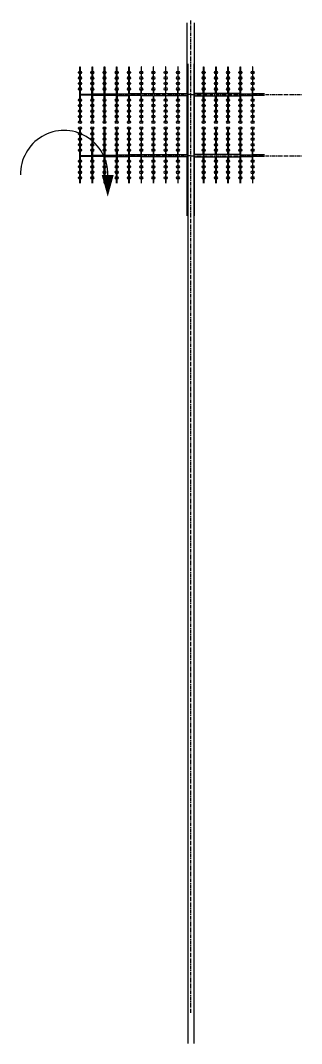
# Model space of a CAD drawing. Header units: millimetres. Extents: x -299291 to 688124, y -407813 to 623474.
# Drawn here: x -194542 to -171575, y 539924 to 623474 of the extents above; entities that cross this region are included whole.
import ezdxf

# ---------------------------------------------------------------- set-up
doc = ezdxf.new("R2010")
doc.units = ezdxf.units.MM
doc.linetypes.add('CENTER', pattern=[50.8, 31.75, -6.35, 6.35, -6.35])
doc.layers.add('轴线', color=6, linetype='CENTER')

msp = doc.modelspace()

# ---------------------------------------------------------------- linework, layer by layer
at = {"ltscale": 10}
for p, q in [((-180925.439, 617518.945), (-180925.439, 623273.945)), ((-180325.439, 617518.945), (-180325.439, 623273.945)), ((-189691.439, 619673.945), (-189659.439, 619673.945)), ((-189691.439, 617873.945), (-189691.439, 619673.945)), ((-189659.439, 619673.945), (-189659.439, 617873.945)), ((-188691.439, 619673.945), (-188659.439, 619673.945)), ((-188691.439, 617873.945), (-188691.439, 619673.945)), ((-188659.439, 619673.945), (-188659.439, 617873.945)), ((-187691.439, 619673.945), (-187659.439, 619673.945)), ((-187691.439, 617873.945), (-187691.439, 619673.945)), ((-187659.439, 619673.945), (-187659.439, 617873.945)), ((-186691.439, 619673.945), (-186659.439, 619673.945)), ((-186691.439, 617873.945), (-186691.439, 619673.945)), ((-186659.439, 619673.945), (-186659.439, 617873.945)), ((-185691.439, 619673.945), (-185659.439, 619673.945)), ((-185691.439, 617873.945), (-185691.439, 619673.945)), ((-185659.439, 619673.945), (-185659.439, 617873.945)), ((-184659.439, 619673.945), (-184691.439, 619673.945)), ((-184691.439, 619673.945), (-184691.439, 617873.945)), ((-184659.439, 617873.945), (-184659.439, 619673.945)), ((-183659.439, 619673.945), (-183691.439, 619673.945)), ((-183691.439, 619673.945), (-183691.439, 617873.945)), ((-183659.439, 617873.945), (-183659.439, 619673.945)), ((-182659.439, 619673.945), (-182691.439, 619673.945)), ((-182691.439, 619673.945), (-182691.439, 617873.945)), ((-182659.439, 617873.945), (-182659.439, 619673.945)), ((-181659.439, 619673.945), (-181691.439, 619673.945)), ((-181691.439, 619673.945), (-181691.439, 617873.945)), ((-181659.439, 617873.945), (-181659.439, 619673.945)), ((-179591.439, 619673.945), (-179559.439, 619673.945)), ((-179591.439, 617873.945), (-179591.439, 619673.945)), ((-179559.439, 619673.945), (-179559.439, 617873.945)), ((-178591.439, 619673.945), (-178559.439, 619673.945)), ((-178591.439, 617873.945), (-178591.439, 619673.945)), ((-178559.439, 619673.945), (-178559.439, 617873.945)), ((-177591.439, 619673.945), (-177559.439, 619673.945)), ((-177591.439, 617873.945), (-177591.439, 619673.945)), ((-177559.439, 619673.945), (-177559.439, 617873.945)), ((-176591.439, 619673.945), (-176559.439, 619673.945)), ((-176591.439, 617873.945), (-176591.439, 619673.945)), ((-176559.439, 619673.945), (-176559.439, 617873.945)), ((-175559.439, 619673.945), (-175591.439, 619673.945)), ((-175591.439, 619673.945), (-175591.439, 617873.945)), ((-175559.439, 617873.945), (-175559.439, 619673.945)), ((-189700.439, 616973.945), (-189700.439, 617873.945)), ((-189700.439, 617873.945), (-189691.439, 617873.945)), ((-189659.439, 617873.945), (-189650.439, 617873.945)), ((-189650.439, 617873.945), (-189650.439, 617453.945)), ((-189650.439, 617453.945), (-188700.439, 617453.945)), ((-188700.439, 617453.945), (-188700.439, 617873.945)), ((-188700.439, 617873.945), (-188691.439, 617873.945)), ((-188659.439, 617873.945), (-188650.439, 617873.945)), ((-188650.439, 617873.945), (-188650.439, 617468.945)), ((-188650.439, 617468.945), (-187700.439, 617468.945)), ((-187700.439, 617468.945), (-187700.439, 617873.945)), ((-187700.439, 617873.945), (-187691.439, 617873.945)), ((-187659.439, 617873.945), (-187650.439, 617873.945)), ((-187650.439, 617873.945), (-187650.439, 617478.945)), ((-187650.439, 617478.945), (-186700.439, 617478.945)), ((-186700.439, 617478.945), (-186700.439, 617873.945)), ((-186700.439, 617873.945), (-186691.439, 617873.945)), ((-186659.439, 617873.945), (-186650.439, 617873.945)), ((-186650.439, 617873.945), (-186650.439, 617488.945)), ((-186650.439, 617488.945), (-185700.439, 617488.945)), ((-185700.439, 617488.945), (-185700.439, 617873.945)), ((-185700.439, 617873.945), (-185691.439, 617873.945)), ((-185659.439, 617873.945), (-185650.439, 617873.945)), ((-185650.439, 617873.945), (-185650.439, 617488.945)), ((-184700.439, 617488.945), (-185650.439, 617488.945)), ((-184691.439, 617873.945), (-184700.439, 617873.945)), ((-184700.439, 617873.945), (-184700.439, 617488.945)), ((-184650.439, 617873.945), (-184659.439, 617873.945)), ((-184650.439, 617518.945), (-184650.439, 617873.945)), ((-184650.439, 617518.945), (-183700.439, 617518.945)), ((-183691.439, 617873.945), (-183700.439, 617873.945)), ((-183700.439, 617873.945), (-183700.439, 617518.945)), ((-183650.439, 617873.945), (-183659.439, 617873.945)), ((-183650.439, 617518.945), (-183650.439, 617873.945)), ((-183650.439, 617518.945), (-182700.439, 617518.945)), ((-182691.439, 617873.945), (-182700.439, 617873.945)), ((-182700.439, 617873.945), (-182700.439, 617518.945)), ((-182650.439, 617873.945), (-182659.439, 617873.945)), ((-182650.439, 617518.945), (-182650.439, 617873.945)), ((-182650.439, 617518.945), (-181700.439, 617518.945)), ((-181691.439, 617873.945), (-181700.439, 617873.945)), ((-181700.439, 617873.945), (-181700.439, 617518.945)), ((-181650.439, 617873.945), (-181659.439, 617873.945)), ((-181650.439, 617518.945), (-181650.439, 617873.945)), ((-181650.439, 617518.945), (-180925.439, 617518.945)), ((-179600.439, 617518.945), (-180325.439, 617518.945)), ((-179600.439, 617518.945), (-179600.439, 617873.945)), ((-179600.439, 617873.945), (-179591.439, 617873.945)), ((-179559.439, 617873.945), (-179550.439, 617873.945)), ((-179550.439, 617873.945), (-179550.439, 617518.945)), ((-178600.439, 617518.945), (-179550.439, 617518.945)), ((-178600.439, 617518.945), (-178600.439, 617873.945)), ((-178600.439, 617873.945), (-178591.439, 617873.945)), ((-178559.439, 617873.945), (-178550.439, 617873.945)), ((-178550.439, 617873.945), (-178550.439, 617518.945)), ((-177600.439, 617518.945), (-178550.439, 617518.945)), ((-177600.439, 617518.945), (-177600.439, 617873.945)), ((-177600.439, 617873.945), (-177591.439, 617873.945)), ((-177559.439, 617873.945), (-177550.439, 617873.945)), ((-177550.439, 617873.945), (-177550.439, 617518.945)), ((-176600.439, 617518.945), (-177550.439, 617518.945)), ((-176600.439, 617518.945), (-176600.439, 617873.945)), ((-176600.439, 617873.945), (-176591.439, 617873.945)), ((-176559.439, 617873.945), (-176550.439, 617873.945)), ((-176550.439, 617873.945), (-176550.439, 617488.945)), ((-176550.439, 617488.945), (-175600.439, 617488.945)), ((-175591.439, 617873.945), (-175600.439, 617873.945)), ((-175600.439, 617873.945), (-175600.439, 617488.945)), ((-175550.439, 617873.945), (-175559.439, 617873.945)), ((-175550.439, 617488.945), (-175550.439, 617873.945)), ((-174600.439, 617488.945), (-175550.439, 617488.945)), ((-189691.439, 616973.945), (-189700.439, 616973.945)), ((-189691.439, 615173.945), (-189691.439, 616973.945)), ((-189650.439, 616973.945), (-189659.439, 616973.945)), ((-189659.439, 616973.945), (-189659.439, 615173.945)), ((-189650.439, 617393.945), (-189650.439, 616973.945)), ((-189650.439, 617393.945), (-188700.439, 617393.945)), ((-188700.439, 616973.945), (-188700.439, 617393.945)), ((-188691.439, 616973.945), (-188700.439, 616973.945)), ((-188691.439, 615173.945), (-188691.439, 616973.945)), ((-188650.439, 616973.945), (-188659.439, 616973.945)), ((-188659.439, 616973.945), (-188659.439, 615173.945)), ((-188650.439, 617378.945), (-188650.439, 616973.945)), ((-188650.439, 617378.945), (-187700.439, 617378.945)), ((-187700.439, 616973.945), (-187700.439, 617378.945)), ((-187691.439, 616973.945), (-187700.439, 616973.945)), ((-187691.439, 615173.945), (-187691.439, 616973.945)), ((-187650.439, 616973.945), (-187659.439, 616973.945)), ((-187659.439, 616973.945), (-187659.439, 615173.945)), ((-187650.439, 617368.945), (-187650.439, 616973.945)), ((-187650.439, 617368.945), (-186700.439, 617368.945)), ((-186700.439, 616973.945), (-186700.439, 617368.945)), ((-186691.439, 616973.945), (-186700.439, 616973.945)), ((-186691.439, 615173.945), (-186691.439, 616973.945)), ((-186650.439, 616973.945), (-186659.439, 616973.945)), ((-186659.439, 616973.945), (-186659.439, 615173.945)), ((-186650.439, 617358.945), (-186650.439, 616973.945)), ((-186650.439, 617358.945), (-185700.439, 617358.945)), ((-185700.439, 616973.945), (-185700.439, 617358.945)), ((-185691.439, 616973.945), (-185700.439, 616973.945)), ((-185691.439, 615173.945), (-185691.439, 616973.945)), ((-185650.439, 616973.945), (-185659.439, 616973.945)), ((-185659.439, 616973.945), (-185659.439, 615173.945)), ((-185650.439, 617358.945), (-185650.439, 616973.945)), ((-184700.439, 617358.945), (-185650.439, 617358.945)), ((-184700.439, 617358.945), (-184700.439, 616973.945)), ((-184700.439, 616973.945), (-184691.439, 616973.945)), ((-184691.439, 616973.945), (-184691.439, 615173.945)), ((-184659.439, 615173.945), (-184659.439, 616973.945)), ((-184659.439, 616973.945), (-184650.439, 616973.945)), ((-184650.439, 616973.945), (-184650.439, 617328.945)), ((-183700.439, 617328.945), (-184650.439, 617328.945)), ((-183700.439, 617328.945), (-183700.439, 616973.945)), ((-183700.439, 616973.945), (-183691.439, 616973.945)), ((-183691.439, 616973.945), (-183691.439, 615173.945)), ((-183659.439, 615173.945), (-183659.439, 616973.945)), ((-183659.439, 616973.945), (-183650.439, 616973.945)), ((-183650.439, 616973.945), (-183650.439, 617328.945)), ((-182700.439, 617328.945), (-183650.439, 617328.945)), ((-182700.439, 617328.945), (-182700.439, 616973.945)), ((-182700.439, 616973.945), (-182691.439, 616973.945)), ((-182691.439, 616973.945), (-182691.439, 615173.945)), ((-182659.439, 615173.945), (-182659.439, 616973.945)), ((-182659.439, 616973.945), (-182650.439, 616973.945)), ((-182650.439, 616973.945), (-182650.439, 617328.945)), ((-181700.439, 617328.945), (-182650.439, 617328.945)), ((-181700.439, 617328.945), (-181700.439, 616973.945)), ((-181700.439, 616973.945), (-181691.439, 616973.945)), ((-181691.439, 616973.945), (-181691.439, 615173.945)), ((-181659.439, 615173.945), (-181659.439, 616973.945)), ((-181659.439, 616973.945), (-181650.439, 616973.945)), ((-181650.439, 616973.945), (-181650.439, 617328.945)), ((-180925.439, 617328.945), (-181650.439, 617328.945)), ((-180925.439, 612518.945), (-180925.439, 617328.945)), ((-180325.439, 617328.945), (-179600.439, 617328.945)), ((-180325.439, 612518.945), (-180325.439, 617328.945)), ((-179600.439, 616973.945), (-179600.439, 617328.945)), ((-179591.439, 616973.945), (-179600.439, 616973.945)), ((-179591.439, 615173.945), (-179591.439, 616973.945)), ((-179550.439, 616973.945), (-179559.439, 616973.945)), ((-179559.439, 616973.945), (-179559.439, 615173.945)), ((-179550.439, 617328.945), (-179550.439, 616973.945)), ((-179550.439, 617328.945), (-178600.439, 617328.945)), ((-178600.439, 616973.945), (-178600.439, 617328.945)), ((-178591.439, 616973.945), (-178600.439, 616973.945)), ((-178591.439, 615173.945), (-178591.439, 616973.945)), ((-178550.439, 616973.945), (-178559.439, 616973.945)), ((-178559.439, 616973.945), (-178559.439, 615173.945)), ((-178550.439, 617328.945), (-178550.439, 616973.945)), ((-178550.439, 617328.945), (-177600.439, 617328.945)), ((-177600.439, 616973.945), (-177600.439, 617328.945)), ((-177591.439, 616973.945), (-177600.439, 616973.945)), ((-177591.439, 615173.945), (-177591.439, 616973.945)), ((-177550.439, 616973.945), (-177559.439, 616973.945)), ((-177559.439, 616973.945), (-177559.439, 615173.945)), ((-177550.439, 617328.945), (-177550.439, 616973.945)), ((-177550.439, 617328.945), (-176600.439, 617328.945)), ((-176600.439, 616973.945), (-176600.439, 617328.945)), ((-176591.439, 616973.945), (-176600.439, 616973.945)), ((-176591.439, 615173.945), (-176591.439, 616973.945)), ((-176550.439, 616973.945), (-176559.439, 616973.945)), ((-176559.439, 616973.945), (-176559.439, 615173.945)), ((-176550.439, 617358.945), (-176550.439, 616973.945)), ((-176550.439, 617358.945), (-175600.439, 617358.945)), ((-175600.439, 617358.945), (-175600.439, 616973.945)), ((-175600.439, 616973.945), (-175591.439, 616973.945)), ((-175591.439, 616973.945), (-175591.439, 615173.945)), ((-175559.439, 615173.945), (-175559.439, 616973.945)), ((-175559.439, 616973.945), (-175550.439, 616973.945)), ((-175550.439, 616973.945), (-175550.439, 617358.945)), ((-174600.439, 617358.945), (-175550.439, 617358.945)), ((-189659.439, 615173.945), (-189691.439, 615173.945)), ((-188659.439, 615173.945), (-188691.439, 615173.945)), ((-187659.439, 615173.945), (-187691.439, 615173.945)), ((-186659.439, 615173.945), (-186691.439, 615173.945)), ((-185659.439, 615173.945), (-185691.439, 615173.945)), ((-184691.439, 615173.945), (-184659.439, 615173.945)), ((-183691.439, 615173.945), (-183659.439, 615173.945)), ((-182691.439, 615173.945), (-182659.439, 615173.945)), ((-181691.439, 615173.945), (-181659.439, 615173.945)), ((-179559.439, 615173.945), (-179591.439, 615173.945)), ((-178559.439, 615173.945), (-178591.439, 615173.945)), ((-177559.439, 615173.945), (-177591.439, 615173.945)), ((-176559.439, 615173.945), (-176591.439, 615173.945)), ((-175591.439, 615173.945), (-175559.439, 615173.945)), ((-189691.439, 614673.945), (-189659.439, 614673.945)), ((-189691.439, 612873.945), (-189691.439, 614673.945)), ((-189659.439, 614673.945), (-189659.439, 612873.945)), ((-188691.439, 614673.945), (-188659.439, 614673.945)), ((-188691.439, 612873.945), (-188691.439, 614673.945)), ((-188659.439, 614673.945), (-188659.439, 612873.945)), ((-187691.439, 614673.945), (-187659.439, 614673.945)), ((-187691.439, 612873.945), (-187691.439, 614673.945)), ((-187659.439, 614673.945), (-187659.439, 612873.945)), ((-186691.439, 614673.945), (-186659.439, 614673.945)), ((-186691.439, 612873.945), (-186691.439, 614673.945)), ((-186659.439, 614673.945), (-186659.439, 612873.945)), ((-185691.439, 614673.945), (-185659.439, 614673.945)), ((-185691.439, 612873.945), (-185691.439, 614673.945)), ((-185659.439, 614673.945), (-185659.439, 612873.945)), ((-184659.439, 614673.945), (-184691.439, 614673.945)), ((-184691.439, 614673.945), (-184691.439, 612873.945)), ((-184659.439, 612873.945), (-184659.439, 614673.945)), ((-183659.439, 614673.945), (-183691.439, 614673.945)), ((-183691.439, 614673.945), (-183691.439, 612873.945)), ((-183659.439, 612873.945), (-183659.439, 614673.945)), ((-182659.439, 614673.945), (-182691.439, 614673.945)), ((-182691.439, 614673.945), (-182691.439, 612873.945)), ((-182659.439, 612873.945), (-182659.439, 614673.945)), ((-181659.439, 614673.945), (-181691.439, 614673.945)), ((-181691.439, 614673.945), (-181691.439, 612873.945)), ((-181659.439, 612873.945), (-181659.439, 614673.945)), ((-179591.439, 614673.945), (-179559.439, 614673.945)), ((-179591.439, 612873.945), (-179591.439, 614673.945)), ((-179559.439, 614673.945), (-179559.439, 612873.945)), ((-178591.439, 614673.945), (-178559.439, 614673.945)), ((-178591.439, 612873.945), (-178591.439, 614673.945)), ((-178559.439, 614673.945), (-178559.439, 612873.945)), ((-177591.439, 614673.945), (-177559.439, 614673.945)), ((-177591.439, 612873.945), (-177591.439, 614673.945)), ((-177559.439, 614673.945), (-177559.439, 612873.945)), ((-176591.439, 614673.945), (-176559.439, 614673.945)), ((-176591.439, 612873.945), (-176591.439, 614673.945)), ((-176559.439, 614673.945), (-176559.439, 612873.945)), ((-175559.439, 614673.945), (-175591.439, 614673.945)), ((-175591.439, 614673.945), (-175591.439, 612873.945)), ((-175559.439, 612873.945), (-175559.439, 614673.945)), ((-189700.439, 611973.945), (-189700.439, 612873.945)), ((-189700.439, 612873.945), (-189691.439, 612873.945)), ((-189659.439, 612873.945), (-189650.439, 612873.945)), ((-189650.439, 612873.945), (-189650.439, 612453.945)), ((-189650.439, 612453.945), (-188700.439, 612453.945)), ((-188700.439, 612453.945), (-188700.439, 612873.945)), ((-188700.439, 612873.945), (-188691.439, 612873.945)), ((-188659.439, 612873.945), (-188650.439, 612873.945)), ((-188650.439, 612873.945), (-188650.439, 612468.945)), ((-188650.439, 612468.945), (-187700.439, 612468.945)), ((-187700.439, 612468.945), (-187700.439, 612873.945)), ((-187700.439, 612873.945), (-187691.439, 612873.945)), ((-187659.439, 612873.945), (-187650.439, 612873.945)), ((-187650.439, 612873.945), (-187650.439, 612478.945)), ((-187650.439, 612478.945), (-186700.439, 612478.945)), ((-186700.439, 612478.945), (-186700.439, 612873.945)), ((-186700.439, 612873.945), (-186691.439, 612873.945)), ((-186659.439, 612873.945), (-186650.439, 612873.945)), ((-186650.439, 612873.945), (-186650.439, 612488.945)), ((-186650.439, 612488.945), (-185700.439, 612488.945)), ((-185700.439, 612488.945), (-185700.439, 612873.945)), ((-185700.439, 612873.945), (-185691.439, 612873.945)), ((-185659.439, 612873.945), (-185650.439, 612873.945)), ((-185650.439, 612873.945), (-185650.439, 612488.945)), ((-184700.439, 612488.945), (-185650.439, 612488.945)), ((-184691.439, 612873.945), (-184700.439, 612873.945)), ((-184700.439, 612873.945), (-184700.439, 612488.945)), ((-184650.439, 612873.945), (-184659.439, 612873.945)), ((-184650.439, 612518.945), (-184650.439, 612873.945)), ((-184650.439, 612518.945), (-183700.439, 612518.945)), ((-183691.439, 612873.945), (-183700.439, 612873.945)), ((-183700.439, 612873.945), (-183700.439, 612518.945)), ((-183650.439, 612873.945), (-183659.439, 612873.945)), ((-183650.439, 612518.945), (-183650.439, 612873.945)), ((-183650.439, 612518.945), (-182700.439, 612518.945)), ((-182691.439, 612873.945), (-182700.439, 612873.945)), ((-182700.439, 612873.945), (-182700.439, 612518.945)), ((-182650.439, 612873.945), (-182659.439, 612873.945)), ((-182650.439, 612518.945), (-182650.439, 612873.945)), ((-182650.439, 612518.945), (-181700.439, 612518.945)), ((-181691.439, 612873.945), (-181700.439, 612873.945)), ((-181700.439, 612873.945), (-181700.439, 612518.945)), ((-181650.439, 612873.945), (-181659.439, 612873.945)), ((-181650.439, 612518.945), (-181650.439, 612873.945)), ((-181650.439, 612518.945), (-180925.439, 612518.945)), ((-179600.439, 612518.945), (-180325.439, 612518.945)), ((-179600.439, 612518.945), (-179600.439, 612873.945)), ((-179600.439, 612873.945), (-179591.439, 612873.945)), ((-179559.439, 612873.945), (-179550.439, 612873.945)), ((-179550.439, 612873.945), (-179550.439, 612518.945)), ((-178600.439, 612518.945), (-179550.439, 612518.945)), ((-178600.439, 612518.945), (-178600.439, 612873.945)), ((-178600.439, 612873.945), (-178591.439, 612873.945)), ((-178559.439, 612873.945), (-178550.439, 612873.945)), ((-178550.439, 612873.945), (-178550.439, 612518.945)), ((-177600.439, 612518.945), (-178550.439, 612518.945)), ((-177600.439, 612518.945), (-177600.439, 612873.945)), ((-177600.439, 612873.945), (-177591.439, 612873.945)), ((-177559.439, 612873.945), (-177550.439, 612873.945)), ((-177550.439, 612873.945), (-177550.439, 612518.945)), ((-176600.439, 612518.945), (-177550.439, 612518.945)), ((-176600.439, 612518.945), (-176600.439, 612873.945)), ((-176600.439, 612873.945), (-176591.439, 612873.945)), ((-176559.439, 612873.945), (-176550.439, 612873.945)), ((-176550.439, 612873.945), (-176550.439, 612488.945)), ((-176550.439, 612488.945), (-175600.439, 612488.945)), ((-175591.439, 612873.945), (-175600.439, 612873.945)), ((-175600.439, 612873.945), (-175600.439, 612488.945)), ((-175550.439, 612873.945), (-175559.439, 612873.945)), ((-175550.439, 612488.945), (-175550.439, 612873.945)), ((-174600.439, 612488.945), (-175550.439, 612488.945)), ((-189691.439, 611973.945), (-189700.439, 611973.945)), ((-189691.439, 610173.945), (-189691.439, 611973.945)), ((-189650.439, 611973.945), (-189659.439, 611973.945)), ((-189659.439, 611973.945), (-189659.439, 610173.945)), ((-189650.439, 612393.945), (-189650.439, 611973.945)), ((-189650.439, 612393.945), (-188700.439, 612393.945)), ((-188700.439, 611973.945), (-188700.439, 612393.945)), ((-188691.439, 611973.945), (-188700.439, 611973.945)), ((-188691.439, 610173.945), (-188691.439, 611973.945)), ((-188650.439, 611973.945), (-188659.439, 611973.945)), ((-188659.439, 611973.945), (-188659.439, 610173.945)), ((-188650.439, 612378.945), (-188650.439, 611973.945)), ((-188650.439, 612378.945), (-187700.439, 612378.945)), ((-187700.439, 611973.945), (-187700.439, 612378.945)), ((-187691.439, 611973.945), (-187700.439, 611973.945)), ((-187691.439, 610173.945), (-187691.439, 611973.945)), ((-187650.439, 611973.945), (-187659.439, 611973.945)), ((-187659.439, 611973.945), (-187659.439, 610173.945)), ((-187650.439, 612368.945), (-187650.439, 611973.945)), ((-187650.439, 612368.945), (-186700.439, 612368.945)), ((-186700.439, 611973.945), (-186700.439, 612368.945)), ((-186691.439, 611973.945), (-186700.439, 611973.945)), ((-186691.439, 610173.945), (-186691.439, 611973.945)), ((-186650.439, 611973.945), (-186659.439, 611973.945)), ((-186659.439, 611973.945), (-186659.439, 610173.945)), ((-186650.439, 612358.945), (-186650.439, 611973.945)), ((-186650.439, 612358.945), (-185700.439, 612358.945)), ((-185700.439, 611973.945), (-185700.439, 612358.945)), ((-185691.439, 611973.945), (-185700.439, 611973.945)), ((-185691.439, 610173.945), (-185691.439, 611973.945)), ((-185650.439, 611973.945), (-185659.439, 611973.945)), ((-185659.439, 611973.945), (-185659.439, 610173.945)), ((-185650.439, 612358.945), (-185650.439, 611973.945)), ((-184700.439, 612358.945), (-185650.439, 612358.945)), ((-184700.439, 612358.945), (-184700.439, 611973.945)), ((-184700.439, 611973.945), (-184691.439, 611973.945)), ((-184691.439, 611973.945), (-184691.439, 610173.945)), ((-184659.439, 610173.945), (-184659.439, 611973.945)), ((-184659.439, 611973.945), (-184650.439, 611973.945)), ((-184650.439, 611973.945), (-184650.439, 612328.945)), ((-183700.439, 612328.945), (-184650.439, 612328.945)), ((-183700.439, 612328.945), (-183700.439, 611973.945)), ((-183700.439, 611973.945), (-183691.439, 611973.945)), ((-183691.439, 611973.945), (-183691.439, 610173.945)), ((-183659.439, 610173.945), (-183659.439, 611973.945)), ((-183659.439, 611973.945), (-183650.439, 611973.945)), ((-183650.439, 611973.945), (-183650.439, 612328.945)), ((-182700.439, 612328.945), (-183650.439, 612328.945)), ((-182700.439, 612328.945), (-182700.439, 611973.945)), ((-182700.439, 611973.945), (-182691.439, 611973.945)), ((-182691.439, 611973.945), (-182691.439, 610173.945)), ((-182659.439, 610173.945), (-182659.439, 611973.945)), ((-182659.439, 611973.945), (-182650.439, 611973.945)), ((-182650.439, 611973.945), (-182650.439, 612328.945)), ((-181700.439, 612328.945), (-182650.439, 612328.945)), ((-181700.439, 612328.945), (-181700.439, 611973.945)), ((-181700.439, 611973.945), (-181691.439, 611973.945)), ((-181691.439, 611973.945), (-181691.439, 610173.945)), ((-181659.439, 610173.945), (-181659.439, 611973.945)), ((-181659.439, 611973.945), (-181650.439, 611973.945)), ((-181650.439, 611973.945), (-181650.439, 612328.945)), ((-180925.439, 612328.945), (-181650.439, 612328.945)), ((-180925.439, 607518.945), (-180925.439, 612328.945)), ((-180325.439, 612328.945), (-179600.439, 612328.945)), ((-180325.439, 607518.945), (-180325.439, 612328.945)), ((-179600.439, 611973.945), (-179600.439, 612328.945)), ((-179591.439, 611973.945), (-179600.439, 611973.945)), ((-179591.439, 610173.945), (-179591.439, 611973.945)), ((-179550.439, 611973.945), (-179559.439, 611973.945)), ((-179559.439, 611973.945), (-179559.439, 610173.945)), ((-179550.439, 612328.945), (-179550.439, 611973.945)), ((-179550.439, 612328.945), (-178600.439, 612328.945)), ((-178600.439, 611973.945), (-178600.439, 612328.945)), ((-178591.439, 611973.945), (-178600.439, 611973.945)), ((-178591.439, 610173.945), (-178591.439, 611973.945)), ((-178550.439, 611973.945), (-178559.439, 611973.945)), ((-178559.439, 611973.945), (-178559.439, 610173.945)), ((-178550.439, 612328.945), (-178550.439, 611973.945)), ((-178550.439, 612328.945), (-177600.439, 612328.945)), ((-177600.439, 611973.945), (-177600.439, 612328.945)), ((-177591.439, 611973.945), (-177600.439, 611973.945)), ((-177591.439, 610173.945), (-177591.439, 611973.945)), ((-177550.439, 611973.945), (-177559.439, 611973.945)), ((-177559.439, 611973.945), (-177559.439, 610173.945)), ((-177550.439, 612328.945), (-177550.439, 611973.945)), ((-177550.439, 612328.945), (-176600.439, 612328.945)), ((-176600.439, 611973.945), (-176600.439, 612328.945)), ((-176591.439, 611973.945), (-176600.439, 611973.945)), ((-176591.439, 610173.945), (-176591.439, 611973.945)), ((-176550.439, 611973.945), (-176559.439, 611973.945)), ((-176559.439, 611973.945), (-176559.439, 610173.945)), ((-176550.439, 612358.945), (-176550.439, 611973.945)), ((-176550.439, 612358.945), (-175600.439, 612358.945)), ((-175600.439, 612358.945), (-175600.439, 611973.945)), ((-175600.439, 611973.945), (-175591.439, 611973.945)), ((-175591.439, 611973.945), (-175591.439, 610173.945)), ((-175559.439, 610173.945), (-175559.439, 611973.945)), ((-175559.439, 611973.945), (-175550.439, 611973.945)), ((-175550.439, 611973.945), (-175550.439, 612358.945)), ((-174600.439, 612358.945), (-175550.439, 612358.945))]:
    msp.add_line(p, q, dxfattribs=at)
at = {"lineweight": -3, "ltscale": 100}
for p, q in [((-180875.439, 619923.945), (-180875.439, 539923.945)), ((-180375.439, 619923.945), (-180375.439, 539923.945))]:
    msp.add_line(p, q, dxfattribs=at)
at = {"color": 7, "lineweight": -3}
msp.add_lwpolyline([(-187411.602, 610854.173, 981.097, 0, 0), (-187411.602, 609070.984, 0, 0, 0)], format="xyseb", dxfattribs=at)
at = {"ltscale": 10}
for centre in [(-189675.439, 619223.945), (-188675.439, 619223.945), (-187675.439, 619223.945), (-186675.439, 619223.945), (-185675.439, 619223.945), (-184675.439, 619223.945), (-183675.439, 619223.945), (-182675.439, 619223.945), (-181675.439, 619223.945), (-179575.439, 619223.945), (-178575.439, 619223.945), (-177575.439, 619223.945), (-176575.439, 619223.945), (-175575.439, 619223.945), (-189675.439, 618773.945), (-189675.439, 618323.945), (-188675.439, 618773.945), (-188675.439, 618323.945), (-187675.439, 618773.945), (-187675.439, 618323.945), (-186675.439, 618773.945), (-186675.439, 618323.945), (-185675.439, 618773.945), (-185675.439, 618323.945), (-184675.439, 618773.945), (-184675.439, 618323.945), (-183675.439, 618773.945), (-183675.439, 618323.945), (-182675.439, 618773.945), (-182675.439, 618323.945), (-181675.439, 618773.945), (-181675.439, 618323.945), (-179575.439, 618773.945), (-179575.439, 618323.945), (-178575.439, 618773.945), (-178575.439, 618323.945), (-177575.439, 618773.945), (-177575.439, 618323.945), (-176575.439, 618773.945), (-176575.439, 618323.945), (-175575.439, 618773.945), (-175575.439, 618323.945), (-189675.439, 617873.945), (-188675.439, 617873.945), (-187675.439, 617873.945), (-186675.439, 617873.945), (-185675.439, 617873.945), (-184675.439, 617873.945), (-183675.439, 617873.945), (-182675.439, 617873.945), (-181675.439, 617873.945), (-179575.439, 617873.945), (-178575.439, 617873.945), (-177575.439, 617873.945), (-176575.439, 617873.945), (-175575.439, 617873.945), (-189675.439, 616973.945), (-189675.439, 616523.945), (-188675.439, 616973.945), (-188675.439, 616523.945), (-187675.439, 616973.945), (-187675.439, 616523.945), (-186675.439, 616973.945), (-186675.439, 616523.945), (-185675.439, 616973.945), (-185675.439, 616523.945), (-184675.439, 616973.945), (-184675.439, 616523.945), (-183675.439, 616973.945), (-183675.439, 616523.945), (-182675.439, 616973.945), (-182675.439, 616523.945), (-181675.439, 616973.945), (-181675.439, 616523.945), (-179575.439, 616973.945), (-179575.439, 616523.945), (-178575.439, 616973.945), (-178575.439, 616523.945), (-177575.439, 616973.945), (-177575.439, 616523.945), (-176575.439, 616973.945), (-176575.439, 616523.945), (-175575.439, 616973.945), (-175575.439, 616523.945), (-189675.439, 616073.945), (-188675.439, 616073.945), (-187675.439, 616073.945), (-186675.439, 616073.945), (-185675.439, 616073.945), (-184675.439, 616073.945), (-183675.439, 616073.945), (-182675.439, 616073.945), (-181675.439, 616073.945), (-179575.439, 616073.945), (-178575.439, 616073.945), (-177575.439, 616073.945), (-176575.439, 616073.945), (-175575.439, 616073.945), (-189675.439, 615623.945), (-189675.439, 615173.945), (-188675.439, 615623.945), (-188675.439, 615173.945), (-187675.439, 615623.945), (-187675.439, 615173.945), (-186675.439, 615623.945), (-186675.439, 615173.945), (-185675.439, 615623.945), (-185675.439, 615173.945), (-184675.439, 615623.945), (-184675.439, 615173.945), (-183675.439, 615623.945), (-183675.439, 615173.945), (-182675.439, 615623.945), (-182675.439, 615173.945), (-181675.439, 615623.945), (-181675.439, 615173.945), (-179575.439, 615623.945), (-179575.439, 615173.945), (-178575.439, 615623.945), (-178575.439, 615173.945), (-177575.439, 615623.945), (-177575.439, 615173.945), (-176575.439, 615623.945), (-176575.439, 615173.945), (-175575.439, 615623.945), (-175575.439, 615173.945), (-189675.439, 614673.945), (-189675.439, 614223.945), (-188675.439, 614673.945), (-188675.439, 614223.945), (-187675.439, 614673.945), (-187675.439, 614223.945), (-186675.439, 614673.945), (-186675.439, 614223.945), (-185675.439, 614673.945), (-185675.439, 614223.945), (-184675.439, 614673.945), (-184675.439, 614223.945), (-183675.439, 614673.945), (-183675.439, 614223.945), (-182675.439, 614673.945), (-182675.439, 614223.945), (-181675.439, 614673.945), (-181675.439, 614223.945), (-179575.439, 614673.945), (-179575.439, 614223.945), (-178575.439, 614673.945), (-178575.439, 614223.945), (-177575.439, 614673.945), (-177575.439, 614223.945), (-176575.439, 614673.945), (-176575.439, 614223.945), (-175575.439, 614673.945), (-175575.439, 614223.945), (-189675.439, 613773.945), (-189675.439, 613323.945), (-188675.439, 613773.945), (-188675.439, 613323.945), (-187675.439, 613773.945), (-187675.439, 613323.945), (-186675.439, 613773.945), (-186675.439, 613323.945), (-185675.439, 613773.945), (-185675.439, 613323.945), (-184675.439, 613773.945), (-184675.439, 613323.945), (-183675.439, 613773.945), (-183675.439, 613323.945), (-182675.439, 613773.945), (-182675.439, 613323.945), (-181675.439, 613773.945), (-181675.439, 613323.945), (-179575.439, 613773.945), (-179575.439, 613323.945), (-178575.439, 613773.945), (-178575.439, 613323.945), (-177575.439, 613773.945), (-177575.439, 613323.945), (-176575.439, 613773.945), (-176575.439, 613323.945), (-175575.439, 613773.945), (-175575.439, 613323.945), (-189675.439, 612873.945), (-188675.439, 612873.945), (-187675.439, 612873.945), (-186675.439, 612873.945), (-185675.439, 612873.945), (-184675.439, 612873.945), (-183675.439, 612873.945), (-182675.439, 612873.945), (-181675.439, 612873.945), (-179575.439, 612873.945), (-178575.439, 612873.945), (-177575.439, 612873.945), (-176575.439, 612873.945), (-175575.439, 612873.945), (-189675.439, 611973.945), (-189675.439, 611523.945), (-188675.439, 611973.945), (-188675.439, 611523.945), (-187675.439, 611973.945), (-187675.439, 611523.945), (-186675.439, 611973.945), (-186675.439, 611523.945), (-185675.439, 611973.945), (-185675.439, 611523.945), (-184675.439, 611973.945), (-184675.439, 611523.945), (-183675.439, 611973.945), (-183675.439, 611523.945), (-182675.439, 611973.945), (-182675.439, 611523.945), (-181675.439, 611973.945), (-181675.439, 611523.945), (-179575.439, 611973.945), (-179575.439, 611523.945), (-178575.439, 611973.945), (-178575.439, 611523.945), (-177575.439, 611973.945), (-177575.439, 611523.945), (-176575.439, 611973.945), (-176575.439, 611523.945), (-175575.439, 611973.945), (-175575.439, 611523.945), (-189675.439, 611073.945), (-188675.439, 611073.945), (-187675.439, 611073.945), (-186675.439, 611073.945), (-185675.439, 611073.945), (-184675.439, 611073.945), (-183675.439, 611073.945), (-182675.439, 611073.945), (-181675.439, 611073.945), (-179575.439, 611073.945), (-178575.439, 611073.945), (-177575.439, 611073.945), (-176575.439, 611073.945), (-175575.439, 611073.945), (-189675.439, 610623.945), (-188675.439, 610623.945), (-187675.439, 610623.945), (-186675.439, 610623.945), (-185675.439, 610623.945), (-184675.439, 610623.945), (-183675.439, 610623.945), (-182675.439, 610623.945), (-181675.439, 610623.945), (-179575.439, 610623.945), (-178575.439, 610623.945), (-177575.439, 610623.945), (-176575.439, 610623.945), (-175575.439, 610623.945)]:
    msp.add_circle(centre, 120, dxfattribs=at)
at = {"color": 7, "lineweight": -3}
msp.add_arc((-190976.439, 610923.945), 3565.52, 358.87873023, 181.12126977, dxfattribs=at)
at = {"layer": '轴线', "ltscale": 10}
for p, q in [((-180625.439, 542423.945), (-180625.439, 623473.945)), ((-189675.439, 619673.945), (-189675.439, 615173.945)), ((-181675.439, 619673.945), (-181675.439, 615173.945)), ((-179575.439, 619673.945), (-179575.439, 615173.945)), ((-178575.439, 619673.945), (-178575.439, 615173.945)), ((-178575.439, 619673.945), (-178575.439, 615173.945)), ((-177575.439, 619673.945), (-177575.439, 615173.945)), ((-177575.439, 619673.945), (-177575.439, 615173.945)), ((-176575.439, 619673.945), (-176575.439, 615173.945)), ((-176575.439, 619673.945), (-176575.439, 615173.945)), ((-175575.439, 619673.945), (-175575.439, 615173.945)), ((-175575.439, 619673.945), (-175575.439, 615173.945)), ((-180625.439, 617423.945), (-189675.439, 617423.945)), ((-180625.439, 617423.945), (-171575.439, 617423.945)), ((-189675.439, 614673.945), (-189675.439, 610173.945)), ((-188675.439, 614673.945), (-188675.439, 610173.945)), ((-188675.439, 614673.945), (-188675.439, 610173.945)), ((-187675.439, 614673.945), (-187675.439, 610173.945)), ((-187675.439, 614673.945), (-187675.439, 610173.945)), ((-186675.439, 614673.945), (-186675.439, 610173.945)), ((-186675.439, 614673.945), (-186675.439, 610173.945)), ((-185675.439, 614673.945), (-185675.439, 610173.945)), ((-185675.439, 614673.945), (-185675.439, 610173.945)), ((-184675.439, 614673.945), (-184675.439, 610173.945)), ((-184675.439, 614673.945), (-184675.439, 610173.945)), ((-183675.439, 614673.945), (-183675.439, 610173.945)), ((-183675.439, 614673.945), (-183675.439, 610173.945)), ((-182675.439, 614673.945), (-182675.439, 610173.945)), ((-182675.439, 614673.945), (-182675.439, 610173.945)), ((-181675.439, 614673.945), (-181675.439, 610173.945)), ((-179575.439, 614673.945), (-179575.439, 610173.945)), ((-178575.439, 614673.945), (-178575.439, 610173.945)), ((-178575.439, 614673.945), (-178575.439, 610173.945)), ((-177575.439, 614673.945), (-177575.439, 610173.945)), ((-177575.439, 614673.945), (-177575.439, 610173.945)), ((-176575.439, 614673.945), (-176575.439, 610173.945)), ((-176575.439, 614673.945), (-176575.439, 610173.945)), ((-175575.439, 614673.945), (-175575.439, 610173.945)), ((-175575.439, 614673.945), (-175575.439, 610173.945)), ((-180625.439, 612423.945), (-189675.439, 612423.945)), ((-180625.439, 612423.945), (-171575.439, 612423.945))]:
    msp.add_line(p, q, dxfattribs=at)

doc.saveas('drawing.dxf')
